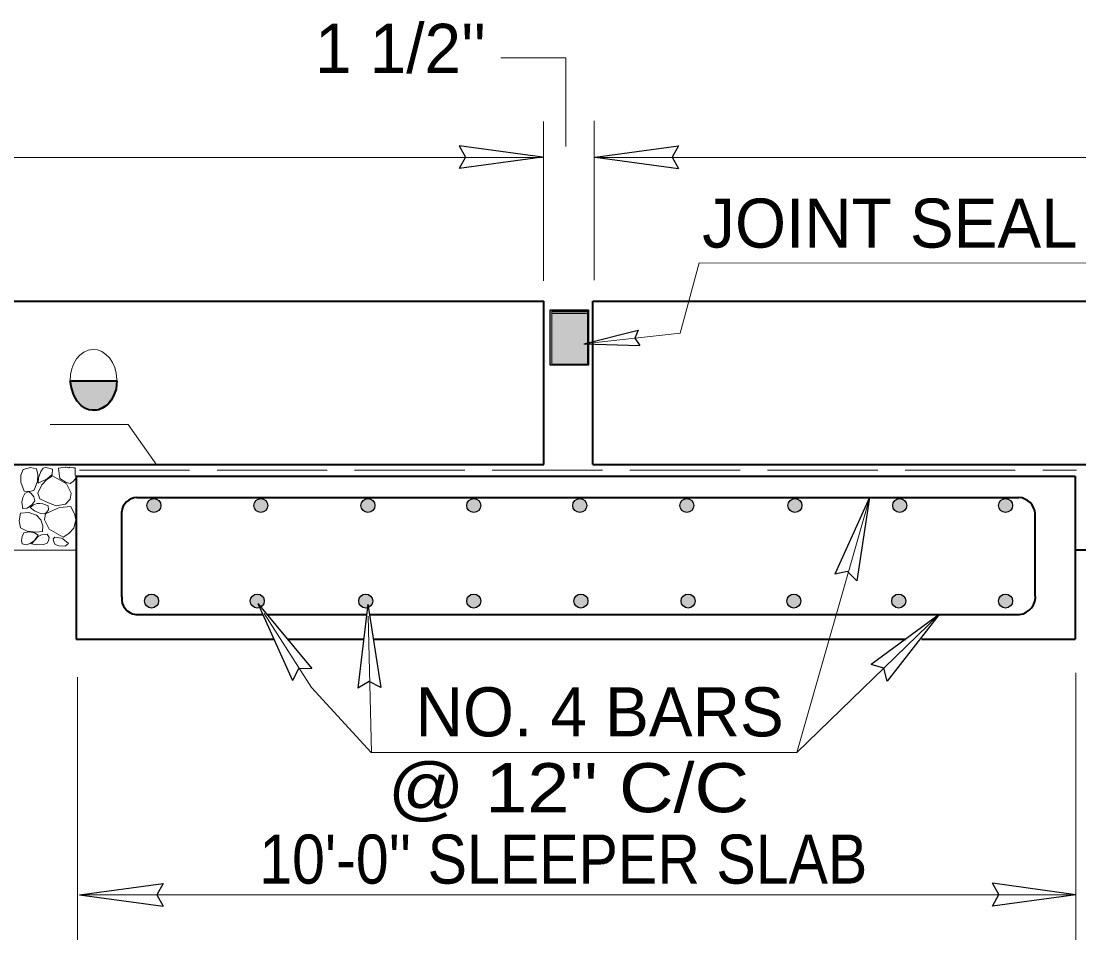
# Model space of a CAD drawing. Extents: x -581 to 228, y -451 to 4.
# Drawn here: x -46.44 to -10.13, y -374.78 to -343.25 of the extents above; entities that cross this region are included whole.
import ezdxf
from ezdxf.enums import TextEntityAlignment as Align

# ---------------------------------------------------------------- set-up
doc = ezdxf.new("R2010")
doc.units = 0
doc.header["$LTSCALE"] = 0.63
doc.linetypes.add('LONG_DASHED', pattern=[7.5, 6, -1.5])
doc.layers.add('1', color=7, linetype='Continuous', lineweight=13)
doc.layers.add('25', color=7, linetype='Continuous', lineweight=35)

msp = doc.modelspace()

# ---------------------------------------------------------------- hatches: boundary and pattern name
at = {"layer": '1'}
msp.add_hatch(color=256, dxfattribs=at).paths.add_polyline_path([(-28.2892, -353.1579), (-26.9688, -353.1579), (-26.9688, -355.0552), (-28.2892, -355.0552)])
at = {"layer": '25'}
for points in [[(-44.7569, -355.5868), (-43.1552, -355.5867), (-43.1726, -355.7328), (-43.1865, -355.8789), (-43.2698, -356.1014), (-43.3532, -356.2544), (-43.4297, -356.3587), (-43.5478, -356.4631), (-43.6938, -356.5466), (-43.7841, -356.5883), (-43.93, -356.6022), (-44.1177, -356.5883), (-44.2357, -356.5396), (-44.3817, -356.4423), (-44.5207, -356.2892), (-44.6318, -356.0806), (-44.7152, -355.8372)], [(-41.6461, -359.8712, 1), (-42.1269, -359.8712, 1)], [(-38.4569, -359.8712, 1), (-37.9761, -359.8712, 1)], [(-34.2969, -359.8712, 1), (-34.7777, -359.8712, 1)], [(-31.1478, -359.8712, 1), (-30.6669, -359.8712, 1)], [(-27.0276, -359.8712, 1), (-27.5084, -359.8712, 1)], [(-23.8338, -359.8712, 1), (-23.3529, -359.8712, 1)], [(-19.6384, -359.8712, 1), (-20.1193, -359.8712, 1)], [(-16.5246, -359.8712, 1), (-16.0437, -359.8712, 1)], [(-12.4091, -359.8712, 1), (-12.8899, -359.8712, 1)], [(-41.7256, -363.1483, 1), (-42.2064, -363.1483, 1)], [(-38.5771, -363.1483, 1), (-38.0962, -363.1483, 1)], [(-34.3764, -363.1483, 1), (-34.8573, -363.1483, 1)], [(-31.1481, -363.1483, 1), (-30.6672, -363.1483, 1)], [(-26.9874, -363.1483, 1), (-27.4683, -363.1483, 1)], [(-23.7888, -363.1483, 1), (-23.3079, -363.1483, 1)], [(-19.6782, -363.1483, 1), (-20.1591, -363.1483, 1)], [(-16.5594, -363.1483, 1), (-16.0786, -363.1483, 1)], [(-12.4091, -363.1483, 1), (-12.8899, -363.1483, 1)]]:
    msp.add_hatch(color=256, dxfattribs=at).paths.add_polyline_path(points)

# ---------------------------------------------------------------- linework, layer by layer
at = {"layer": '1'}
for p, q in [((-28.5072, -352.1572), (-28.5072, -346.686)), ((-26.7739, -352.1362), (-26.7739, -346.665)), ((-28.5072, -347.9227), (-132.0677, -347.9227)), ((-26.7739, -347.9227), (27.8032, -347.9227)), ((10.0195, -351.5746), (-23.1692, -351.5458)), ((-28.2249, -353.2233), (-27.0042, -353.2233)), ((-28.2249, -353.2794), (-27.0042, -353.2794)), ((-19.8184, -368.3522), (-17.36, -359.7496)), ((-115.4347, -361.4012), (-44.5599, -361.4012)), ((-34.4178, -368.3522), (-34.5299, -363.6735)), ((-19.8184, -368.3522), (-14.93, -363.616)), ((-10.2334, -374.7759), (-10.2334, -365.6111)), ((-44.507, -374.7759), (-44.507, -365.7648)), ((-34.4286, -368.3522), (-19.8184, -368.3522)), ((-13.7182, -373.2298), (-44.4363, -373.2298)), ((-10.2334, -373.2298), (-16.0542, -373.2298))]:
    msp.add_line(p, q, dxfattribs=at)
at = {"layer": '1', "lineweight": 25}
for p, q in [((-28.5452, -347.9154), (-31.4123, -347.5214)), ((-26.7405, -347.9154), (-23.8734, -347.5214)), ((-28.5452, -347.9154), (-31.4123, -348.3094)), ((-26.7405, -347.9154), (-23.8734, -348.3094)), ((-27.1329, -354.3178), (-25.2607, -353.8518)), ((-27.1329, -354.3178), (-25.2042, -354.3742)), ((-17.3172, -359.5943), (-18.5092, -362.2318)), ((-17.3172, -359.5943), (-17.7538, -362.4555)), ((-38.3189, -363.2349), (-36.4659, -365.4584)), ((-38.3189, -363.2349), (-37.1342, -365.8757)), ((-34.5402, -363.2601), (-34.8822, -366.1339)), ((-34.5402, -363.2601), (-34.0943, -366.1197)), ((-14.9314, -363.6154), (-17.265, -365.3277)), ((-14.9314, -363.6154), (-16.7165, -365.8936)), ((-44.4357, -373.2313), (-41.5684, -372.8373)), ((-10.234, -373.2284), (-13.1013, -372.8344)), ((-44.4357, -373.2313), (-41.5684, -373.6253)), ((-10.234, -373.2284), (-13.1013, -373.6225))]:
    msp.add_line(p, q, dxfattribs=at)
at = {"layer": '1', "lineweight": 35}
for p, q in [((-132.0812, -352.8555), (-28.4969, -352.8555)), ((-28.4969, -358.4676), (-28.4969, -352.8555)), ((-26.8131, -358.4676), (-26.8131, -352.8555)), ((-26.8131, -352.8555), (27.8362, -352.8555)), ((-132.0812, -358.4676), (-28.4969, -358.4676)), ((-26.8131, -358.4676), (27.8362, -358.4676)), ((-44.5599, -358.8638), (-44.5599, -364.4588)), ((-44.5599, -358.8638), (-10.2598, -358.8638)), ((-10.2598, -358.8638), (-10.2598, -364.4588)), ((-42.4734, -359.5902), (-12.1935, -359.5902)), ((-42.9924, -363.0081), (-42.9924, -360.0814)), ((-11.6283, -362.9207), (-11.6283, -360.1542)), ((12.3687, -361.4012), (-10.2598, -361.4012)), ((-42.5104, -363.6112), (-38.1501, -363.6112)), ((-38.0145, -363.6112), (-34.5996, -363.6112)), ((-34.4854, -363.6112), (-12.173, -363.6112)), ((-44.5599, -364.4588), (-37.7698, -364.4588)), ((-37.299, -364.4588), (-34.6828, -364.4588)), ((-34.3532, -364.4588), (-16.0769, -364.4588)), ((-15.5377, -364.4588), (-10.2598, -364.4588))]:
    msp.add_line(p, q, dxfattribs=at)
at = {"layer": '1', "linetype": 'LONG_DASHED'}
msp.add_line((-44.4451, -358.6542), (-10.2184, -358.6542), dxfattribs=at)
at = {"layer": '1'}
for points in [[(-27.7448, -347.5509), (-27.7448, -344.5112), (-29.9764, -344.5112)], [(-27.1334, -354.317), (-23.8202, -353.9599), (-23.1692, -351.5458)], [(-45.4484, -357.0952), (-42.7664, -357.0952), (-41.789, -358.481)], [(-38.1073, -363.5742), (-36.4779, -366.1108), (-34.4286, -368.3522)]]:
    msp.add_lwpolyline(points, dxfattribs=at)
at = {"layer": '1', "lineweight": 25}
for points in [[(-31.4123, -347.5214), (-31.1904, -347.9196), (-31.4123, -348.3094)], [(-23.8734, -347.5214), (-24.0953, -347.9196), (-23.8734, -348.3094)], [(-25.2607, -353.8518), (-25.3792, -354.1315), (-25.2042, -354.3742)], [(-17.7538, -362.4555), (-18.0723, -362.1298), (-18.5092, -362.2318)], [(-36.4659, -365.4584), (-36.9209, -365.481), (-37.1342, -365.8757)], [(-16.7165, -365.8936), (-16.8342, -365.4533), (-17.265, -365.3277)], [(-34.0943, -366.1197), (-34.4964, -365.9052), (-34.8822, -366.1339)], [(-41.5684, -372.8373), (-41.7903, -373.2353), (-41.5684, -373.6253)], [(-13.1013, -373.6225), (-12.8793, -373.2243), (-13.1013, -372.8344)]]:
    msp.add_lwpolyline(points, dxfattribs=at)
msp.add_lwpolyline([(-28.2892, -353.1579), (-26.9688, -353.1579), (-26.9688, -355.0552), (-28.2892, -355.0552)], close=True, dxfattribs=at)
at = {"layer": '1'}
for points in [[(-28.2249, -355.0191), (-27.0042, -355.0191), (-27.0042, -353.2047), (-28.2249, -353.2047)], [(-44.7457, -355.5863), (-43.1761, -355.5863), (-43.1711, -355.6654), (-43.1808, -355.7738), (-43.2106, -355.9271), (-43.2551, -356.0602), (-43.3191, -356.1934), (-43.3832, -356.2872), (-43.4672, -356.391), (-43.5462, -356.4652), (-43.6498, -356.5291), (-43.7337, -356.5636), (-43.8278, -356.5933), (-43.9261, -356.6032), (-44.0497, -356.6032), (-44.1335, -356.5737), (-44.2125, -356.5442), (-44.3014, -356.4946), (-44.3753, -356.4352), (-44.4396, -356.381), (-44.4988, -356.3071), (-44.5581, -356.2281), (-44.6122, -356.1293), (-44.6568, -356.0257), (-44.6961, -355.9219), (-44.7161, -355.8235), (-44.7356, -355.7298), (-44.7406, -355.6456)], [(-45.9179, -358.6108), (-45.8677, -358.8056), (-45.8788, -359.0403), (-45.9597, -359.252), (-46.0072, -359.353), (-46.1607, -359.3877), (-46.3371, -359.3766), (-46.4583, -359.0689), (-46.4563, -358.8236), (-46.3759, -358.6377), (-46.1277, -358.5684)], [(-45.6051, -358.5713), (-45.6897, -358.5935), (-45.7738, -358.7066), (-45.8456, -358.9157), (-45.8584, -359.1008), (-45.5554, -358.9509), (-45.3747, -358.8067), (-45.3625, -358.6181), (-45.4911, -358.584)], [(-44.6444, -358.5717), (-44.5867, -358.572), (-44.5867, -358.6781), (-44.5867, -358.8234), (-44.5567, -358.9235), (-44.6444, -359.0363), (-44.7637, -359.1119), (-44.8937, -359.0749), (-45.1116, -358.9463), (-45.1408, -358.7852), (-45.1599, -358.5842), (-44.9336, -358.5589), (-44.8957, -358.5589), (-44.8077, -358.5717), (-44.7829, -358.5589)], [(-44.7629, -359.6532), (-44.7324, -359.4516), (-44.8829, -359.1245), (-45.3661, -358.8486), (-45.5617, -358.974), (-45.7377, -359.1624), (-45.8691, -359.4519), (-45.8006, -359.6401), (-45.5673, -359.7535), (-45.24, -359.8849), (-44.9162, -359.8234)], [(-46.3843, -359.5942), (-46.3205, -359.4624), (-46.1946, -359.387), (-46.098, -359.4603), (-46.0133, -359.5761), (-45.9735, -359.7117), (-46.0769, -359.8455), (-46.2394, -359.9561), (-46.3913, -359.9843), (-46.4187, -359.761)], [(-45.5707, -360.1092), (-45.6441, -360.1567), (-45.7843, -360.1431), (-45.9872, -360.0555), (-46.1328, -359.9405), (-46.0157, -359.8465), (-45.89, -359.796), (-45.8019, -359.796), (-45.6948, -359.8083), (-45.5144, -359.8843), (-45.5034, -360.0163)], [(-45.7107, -360.7582), (-45.7047, -360.5697), (-45.7676, -360.3562), (-45.9119, -360.2052), (-46.1824, -360.1046), (-46.4649, -360.1298), (-46.5093, -360.3938), (-46.4649, -360.6326), (-46.2326, -360.7457), (-45.9311, -360.7836)], [(-45.6071, -360.1551), (-45.6378, -360.3563), (-45.487, -360.6834), (-45.0038, -360.9595), (-44.8084, -360.8342), (-44.6324, -360.6455), (-44.57, -360.3597), (-44.6036, -360.1866), (-44.7432, -359.9073), (-45.1283, -359.9408), (-45.437, -360.0797)], [(-46.1305, -361.1713), (-46.2677, -361.2228), (-46.4108, -361.1909), (-46.4302, -361.0711), (-46.4123, -360.9288), (-46.3479, -360.8034), (-46.1803, -360.7773), (-45.9868, -360.809), (-45.8568, -360.8928), (-45.9907, -361.0738)], [(-45.5056, -361.0852), (-45.5498, -361.1607), (-45.6817, -361.211), (-45.9021, -361.2236), (-46.0839, -361.1857), (-45.8579, -360.9346), (-45.7512, -360.8717), (-45.5558, -360.8592), (-45.487, -360.9721)], [(-45.3251, -361.1285), (-45.2807, -361.204), (-45.1492, -361.2542), (-44.9287, -361.2668), (-44.8156, -361.1785), (-45.0168, -361.0151), (-45.0543, -360.9898), (-45.2933, -360.9523), (-45.3438, -361.0153)]]:
    msp.add_lwpolyline(points, close=True, dxfattribs=at)
at = {"layer": '1', "lineweight": 35}
for centre, radius, start, end in [((-42.4475, -360.1402), 0.5481, 93.63469, 173.85004), ((-12.2567, -360.2187), 0.6317, 5.85792, 84.25892), ((-42.4475, -363.0668), 0.5481, 173.85004, 263.39982), ((-12.2567, -362.9852), 0.6317, 277.61295, 5.85792)]:
    msp.add_arc(centre, radius, start, end, dxfattribs=at)
at = {"layer": '1'}
msp.add_ellipse((-43.9575, -355.5677), major_axis=(-0.0301, 1.052), ratio=0.762969, dxfattribs=at)
at = {"layer": '25'}
msp.add_lwpolyline([(-44.7569, -355.5868), (-43.1552, -355.5867), (-43.1726, -355.7328), (-43.1865, -355.8789), (-43.2698, -356.1014), (-43.3532, -356.2544), (-43.4297, -356.3587), (-43.5478, -356.4631), (-43.6938, -356.5466), (-43.7841, -356.5883), (-43.93, -356.6022), (-44.1177, -356.5883), (-44.2357, -356.5396), (-44.3817, -356.4423), (-44.5207, -356.2892), (-44.6318, -356.0806), (-44.7152, -355.8372)], close=True, dxfattribs=at)
at = {"layer": '25', "lineweight": 25}
for centre in [(-41.8865, -359.8712), (-38.2165, -359.8712), (-34.5373, -359.8712), (-30.9073, -359.8712), (-27.268, -359.8712), (-23.5933, -359.8712), (-19.8788, -359.8712), (-16.2842, -359.8712), (-12.6495, -359.8712), (-41.966, -363.1483), (-38.3367, -363.1483), (-34.6168, -363.1483), (-30.9077, -363.1483), (-27.2278, -363.1483), (-23.5483, -363.1483), (-19.9187, -363.1483), (-16.319, -363.1483), (-12.6495, -363.1483)]:
    msp.add_circle(centre, 0.2404, dxfattribs=at)

# ---------------------------------------------------------------- texts
at = {"layer": '1'}
for s, p in [("1 1/2''", (-33.4183, -345.0216)), ('JOINT SEAL - SEE STD LECS-2', (-6.5465, -351.0202)), ('NO. 4 BARS ', (-26.2719, -367.7935))]:
    msp.add_text(s, height=1.684, dxfattribs=at).set_placement(p, align=Align.CENTER)
for s, width, p in [(" @ 12'' C/C", 1.15, (-28.0162, -370.3965)), ("10'-0'' SLEEPER SLAB", 0.9, (-27.8334, -372.8468))]:
    msp.add_text(s, height=1.684, dxfattribs=dict(at, width=width)).set_placement(p, align=Align.CENTER)

doc.saveas('drawing.dxf')
